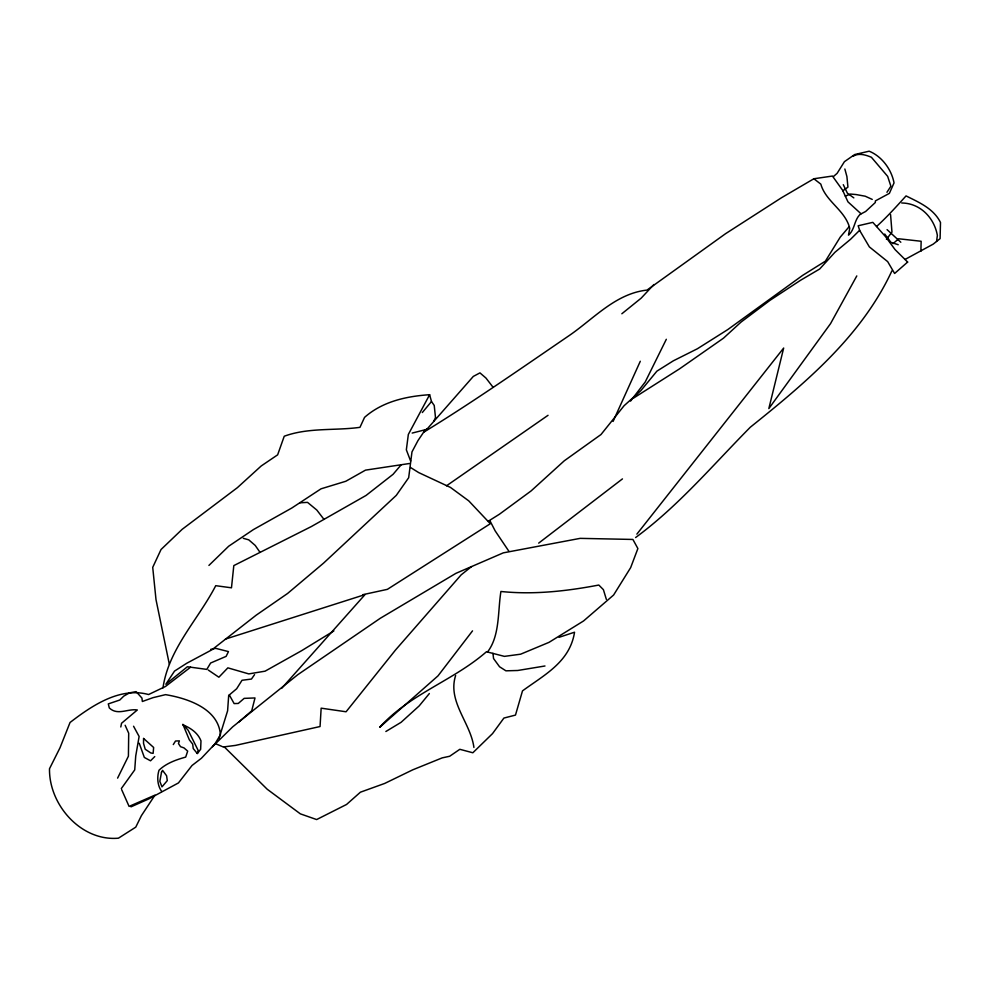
<?xml version="1.0" encoding="UTF-8"?>
<svg xmlns="http://www.w3.org/2000/svg" width="990" height="990" viewBox="0 0 990 990"><rect width="100%" height="100%" fill="white"/><g stroke="black" fill="none" stroke-linecap="round" stroke-linejoin="round"><path stroke-width="1.49" d="M920.886 251.274L921.146 241.263L898.71 238.776L893.029 243.627M890.567 214.583L891.965 232.093L886.434 239.345M936.577 241.449L937.369 235.373C934.176 217.664 920.155 203.185 901.729 202.987M455.623 675.539C447.257 701.576 470.609 722.638 473.913 747.45M120.792 726.982L121.56 723.245L137.313 709.979C127.858 708.444 117.575 715.894 109.308 707.937L108.294 703.902L119.79 700.017L123.8 696.094L129.591 692.851L136.162 691.626L141.941 698.074L142.35 701.489L153.042 697.653L165.54 694.646C187.803 698.346 218.592 708.729 220.424 734.852L214.805 744.072L201.416 758.253L192.023 765.493L178.435 782.942L148.785 798.918L130.977 806.85M162.979 687.889C168.647 648.735 198.173 619.666 215.733 585.684L231.474 587.812L233.813 565.599L311.392 526.532L366.053 495.446L393.079 474.309L401.049 464.929M218.963 738.627L227.601 710.82L228.69 695.475L236.647 688.768L242.018 680.279L251.448 679.066L254.554 674.635M613.082 421.418L640.295 361.263M433.756 421.319L435.501 417.557L434.226 405.442L431.492 401.544L429.623 394.701C406.321 396.285 382.524 401.47 364.543 417.384L359.976 427.334C335.09 430.811 308.521 427.346 284.241 436.231L277.633 454.843L261.212 465.968L237.377 487.662L182.172 529.316L161.036 549.512L152.72 567.369L155.999 599.606L169.327 664.191M117.6 778.128L128.415 756.187L128.7 733.231L125.136 725.262M429.623 394.701L408.338 434.462L406.346 449.819L410.615 461.031M891.879 270.913C861.51 336.266 805.328 383.093 750.321 427.21C712.986 464.904 678.521 505.964 635.592 537.545M666.32 339.285L645.208 382.004L630.543 401.099M856.796 275.925L830.56 323.606L768.834 408.598L783.672 348.035L636.879 534.13M173.287 744.579L175.515 741.015L179.388 740.879L178.46 743.54L180.526 746.695L183.954 747.883L187.679 751.125L185.699 757.09C176.146 759.776 166.258 763.216 158.994 770.257C156.89 777.125 157.336 785.565 161.717 791.468M886.941 192.295L890.889 186.219L887.659 176.369L871.41 157.274C865.792 154.91 858.689 152.695 853.095 156.259M121.312 788.572L134.727 769.886L135.729 756.001L139.12 736.486L133.563 726.239M487.464 652.063C500.037 635.84 497.71 611.127 500.915 591.476C533.697 594.891 566.589 591.179 598.814 585.041L603.405 589.669L606.35 599.358M472.527 630.865L438.013 675.861L379.714 727.279C409.501 694.139 453.519 680.551 486.461 651.742L504.405 656.37L520.629 654.192L549.017 642.349L583.556 620.965L613.602 595.027L630.655 567.641L637.882 548.547L632.895 539.451L580.165 538.362L503.304 552.853L455.907 573.346L380.308 618.267L297.841 674.648L232.675 726.858L212.491 746.683M429.351 693.545L419.203 705.882L401.086 722.316L385.865 731.499M422.309 412.533L431.492 401.544M849.036 226.809L840.263 237.105L825.375 261.174L802.643 275.381L727.712 329.621L697.405 348.752L673.336 360.818L656.915 371.139L640.777 390.741L624.071 405.739L600.98 434.548L564.288 460.783L531.11 490.916L499.43 514.218L488.379 521.148M426.566 429.635L473.319 376.41L479.952 372.884L485.954 378.044L492.909 387.053M281.581 688.421L365.025 594.594L225.46 639.082M653.895 284.538L641.161 298.163L621.844 313.768M154.749 756.583L150.542 760.803L144.342 757.449L139.231 743.255M859.654 230.262L850.62 239.233L834.916 252.302L819.671 269.008L800.601 280.244L770.01 300.317L741.052 322.072L723.504 338.159L679.635 368.787L633.154 398.351M208.915 565.426L228.69 546.22L253.415 529.588L291.79 508.031L321.045 488.812L345.807 481.264L365.496 470.139L409.476 463.506M833.518 176.468L837.119 173.337L844.421 161.679L854.704 154.539L869.158 151.198C881.904 156.346 891.545 169.537 894.032 182.903L889.379 193.359L875.358 200.921L875.309 202.517L865.644 211.476L860.52 214.174M238.479 722.341L251.708 710.845L254.999 697.95L244.159 698.371L238.268 703.457L234.123 703.581L229.309 694.955M471.512 566.602L461.167 574.843L395.493 650.034L346.079 711.773L321.156 708.172L320.055 726.536L235.509 745.396L222.886 747.029M190.6 667.186L165.441 686.491L148.587 694.534C119.877 686.701 91.922 705.66 70.043 722.49L60.031 747.722L49.5 768.735C48.894 804.895 81.143 841.525 118.441 838.184L135.766 827.145L141.409 815.649L154.96 795.143L129.084 806.404L121.659 789.649M538.684 543.126L622.45 478.9M842.861 190.798L847.935 187.135L846.908 176.567L844.854 168.993M446.478 485.818L548.039 415.305M876.534 226.512C887.015 217.008 896.519 206.452 906.048 195.909C919.153 202.467 933.607 208.556 940.5 222.478L940.092 238.627L933.224 244.122L905.009 259.467M423.596 432.284C473.319 401.841 521.087 368.404 569.225 335.548C593.827 318.632 615.718 293.486 647.015 290.095L725.534 233.714L781.494 197.74L813.879 178.757L832.442 176.047L842.626 190.29L847.96 201.861L860.954 213.704C854.036 219.137 855.224 229.346 848.504 235.137L849.742 228.306C845.312 210.202 825.648 201.539 820.834 184.152L813.879 178.757M333.865 630.927L301.603 650.702L265.085 671.171L248.787 673.905L227.861 667.854L218.877 677.222L208.296 670.057M427.036 429.091L424.982 430.242L417.99 440.562L411.976 451.91L408.672 477.725L396.272 495.384L323.619 563.075L287.607 593.456L256.187 615.174L211.996 649.749L186.677 663.3L174.525 671.096L165.837 684.238L187.395 666.753L206.799 669.389L210.635 663.015L226.128 656.37L228.455 651.593L215.783 648.363L210.697 649.366M845.324 196.131L850.41 194.04L856.028 194.547L865.211 196.206L872.24 199.411M559.053 637.312L574.547 632.214C569.856 662.038 544.413 674.784 522.497 690.884L515.481 715.089L503.91 718.059L492.537 733.602L472.849 752.771L459.83 749.306L449.67 756.261L442.183 757.882L412.781 769.812L384.664 783.449L360.397 792.198L346.562 804.462L316.639 819.559L300.354 813.854L267.213 789.24L224.235 746.856M412.174 433.075L427.098 429.276M362.711 594.705L387.375 589.347L490.31 523.735L468.753 500.866L450.45 487.414L418.671 472.577L410.516 467.49M544.983 665.985L517.708 670.49L505.927 670.824L499.542 666.753L493.565 658.56L492.946 653.338M299.71 502.821L307.519 502.363L316.812 510.048L323.978 519.379M243.268 538.312L248.738 539.835L255.222 545.441L259.726 551.925M898.215 244.716L890.876 242.327L884.713 234.036M221.97 746.435L215.548 743.688M182.618 724.705C190.389 727.848 197.864 732.736 200.982 740.891L200.636 749.294L197.319 753.638L198.111 750.309L188.162 730.261L182.878 724.309L189.325 739.802L192.679 744.109L193.248 748.576L197.084 753.279M853.826 197.876L847.39 193.186L843.282 184.685M900.813 242.253L887.065 229.631M508.971 551.393L495.161 530.875L490.137 521.124M143.575 738.466L143.525 743.329L145.221 749.244L150.827 752.982L153.128 753.353L153.648 747.475L143.575 738.466M161.506 772.287L159.835 781.345L161.989 786.877L167.285 780.615L166.592 775.752L162.57 770.344L161.506 772.287M907.644 262.065L894.613 273.463L887.671 261.62L869.369 246.906L859.753 230.583L858.157 225.769L872.821 222.354L885.32 236.4L895.109 249.653L907.644 262.065"/></g></svg>
